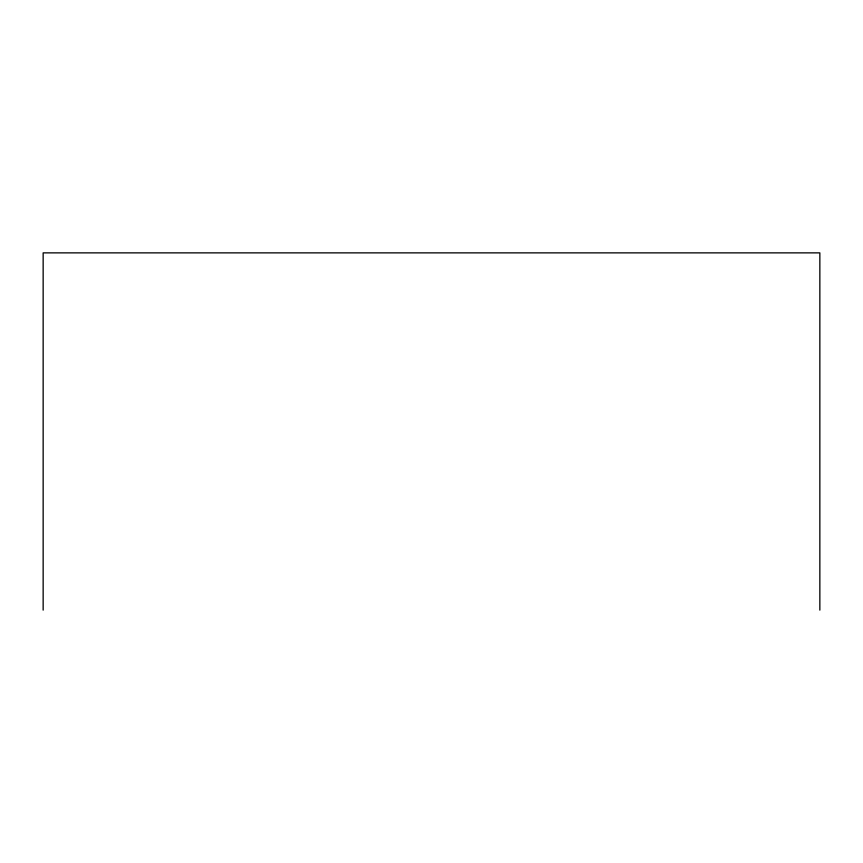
<?xml version="1.0" encoding="UTF-8"?>
<svg xmlns="http://www.w3.org/2000/svg" width="863" height="863" viewBox="0 0 863 863"><rect width="100%" height="100%" fill="white"/><g stroke="black" fill="none" stroke-linecap="round" stroke-linejoin="round"><path stroke-width="1.29" d="M819.85 610.13L819.85 252.87L43.15 252.87L43.15 610.13"/></g></svg>
